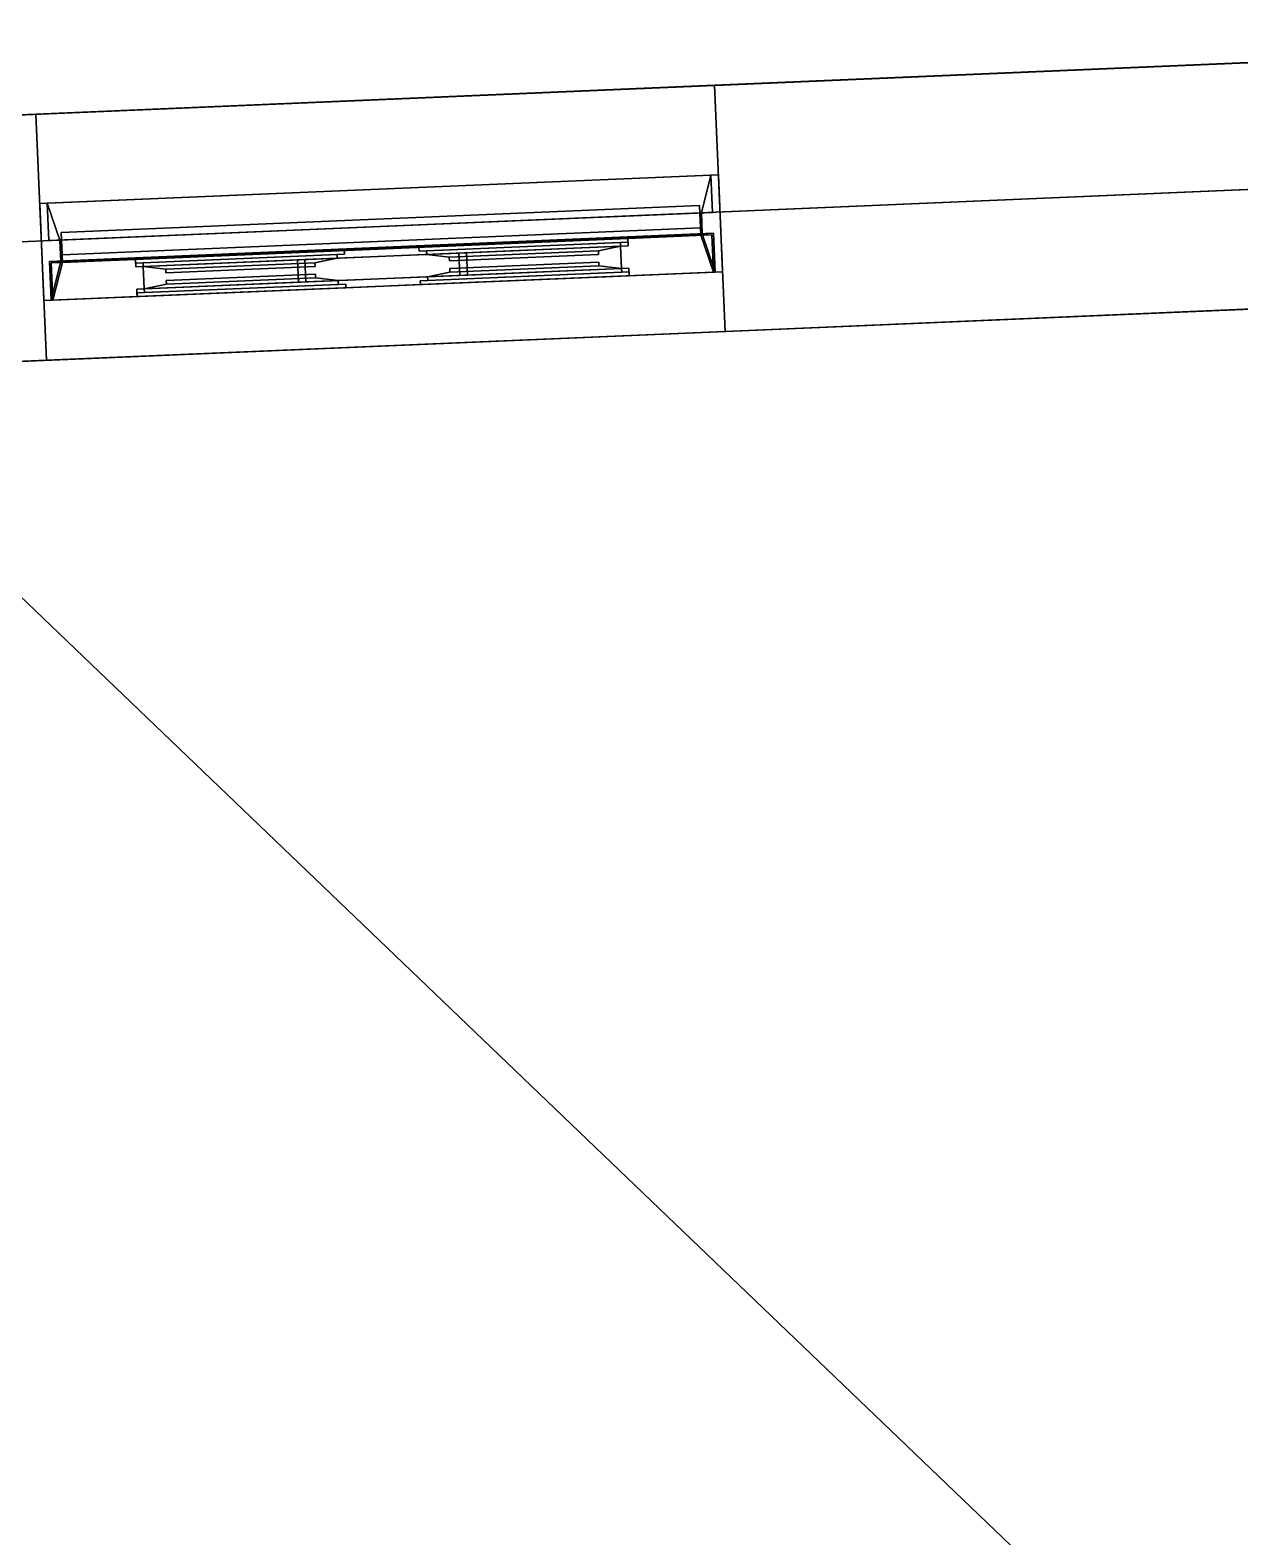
# Model space of a CAD drawing. Extents: x -0.3 to 25, y 0 to 31.3.
# Drawn here: x 0.658 to 2.278, y 13.534 to 15.552 of the extents above; entities that cross this region are included whole.
import ezdxf

# ---------------------------------------------------------------- set-up
doc = ezdxf.new("R2010")
doc.units = 0

# ---------------------------------------------------------------- blocks, each defined once
blk = doc.blocks.new('door_panelled')
mesh = blk.add_polyface()
corners = [(0.125, 0.2, 0.225), (0.125, 0.2, 0.62), (0.012, 0.2, 0.075), (0.125, 0.2, 1.895), (0.125, 0.2, 0.82), (0.125, 0.21, 0.82), (0.125, 0.21, 1.895), (0.012, 0.2, 2.068), (0.125, 0.205, 0.225), (0.125, 0.205, 0.62), (0.135, 0.21, 1.185), (0.135, 0.21, 1.53), (0.135, 0.205, 0.235), (0.135, 0.205, 0.61), (0.135, 0.21, 1.175), (0.135, 0.21, 1.54), (0.135, 0.21, 0.83), (0.135, 0.24, 1.53), (0.135, 0.24, 1.185), (0.125, 0.24, 0.82), (0.125, 0.24, 1.895), (0.135, 0.21, 1.885), (0.125, 0.25, 0.82), (0.125, 0.25, 1.895), (0.135, 0.24, 1.175), (0.012, 0.25, 2.068), (0.012, 0.25, 0.027), (0.125, 0.25, 0.62), (0.125, 0.25, 0.225), (0.125, 0.245, 0.62), (0.125, 0.245, 0.225), (0.135, 0.245, 0.61), (0.135, 0.245, 0.235), (0.01, 0.198, 0.025), (0.025, 0.198, 0.025), (0.01, 0.25, 0.025), (0.01, 0.25, 2.07), (0, 0.25), (0, 0.25, 2.08), (0.01, 0.198, 2.07), (0.025, 0.198, 2.055), (0, 0.12), (0, 0.12, 2.08), (0.01, 0.12, 0.025), (0.01, 0.12, 2.07), (0.01, 0.17, 0.025), (0.01, 0.17, 2.07), (0.025, 0.17, 0.025), (0.025, 0.17, 2.055), (0.012, 0.2, 0.027), (0.027, 0.2, 0.027), (0.027, 0.2, 0.075), (0.027, 0.16, 0.045), (0.027, 0.19, 0.075), (0.027, 0.16, 0.027)]
mesh.append_faces([[corners[k] for k in face] for face in [(0, 1, 2), (3, 4, 5, 6), (7, 2, 1, 4), (8, 9, 1, 0), (3, 7, 4), (6, 5, 10, 11), (12, 13, 9, 8), (14, 10, 5), (15, 6, 11), (16, 14, 5), (17, 18, 19, 20), (21, 6, 15), (20, 19, 22, 23), (18, 24, 19), (22, 25, 23), (26, 25, 22, 27), (28, 27, 29, 30), (28, 26, 27), (30, 29, 31, 32), (33, 34, 35), (36, 35, 37, 38), (39, 40, 34, 33), (35, 36, 39, 33), (38, 37, 41, 42), (41, 43, 44, 42), (45, 46, 44, 43), (47, 48, 46, 45), (45, 43, 47), (40, 48, 47, 34), (26, 2, 7, 25), (26, 49, 2), (49, 26, 50), (2, 49, 50, 51), (51, 50, 52, 53), (54, 52, 50)]])
mesh = blk.add_polyface()
corners = [(0.545, 0.215, 0.265), (0.545, 0.22, 0.265), (0.545, 0.22, 0.58), (0.545, 0.215, 0.58), (0.515, 0.21, 0.61), (0.515, 0.21, 0.235), (0.515, 0.205, 0.61), (0.515, 0.205, 0.235), (0.505, 0.205, 0.62), (0.505, 0.205, 0.225), (0.505, 0.2, 0.62), (0.505, 0.2, 0.225), (0.785, 0.21, 0.82), (0.125, 0.21, 0.82), (0.125, 0.2, 0.82), (0.785, 0.2, 0.82), (0.785, 0.2, 1.895), (0.125, 0.2, 1.895), (0.125, 0.21, 1.895), (0.785, 0.21, 1.895), (0.5583, 0.21, 0.83), (0.5583, 0.21, 1.175), (0.5583, 0.24, 1.175), (0.5583, 0.24, 0.83), (0.785, 0.25, 0.82), (0.125, 0.25, 0.82), (0.125, 0.24, 0.82), (0.785, 0.24, 0.82), (0.505, 0.25, 0.62), (0.405, 0.25, 0.62), (0.5583, 0.24, 1.54), (0.5583, 0.21, 1.54), (0.5583, 0.21, 1.885), (0.5583, 0.24, 1.885), (0.785, 0.24, 1.895), (0.125, 0.24, 1.895), (0.125, 0.25, 1.895), (0.785, 0.25, 1.895), (0.505, 0.25, 0.225), (0.505, 0.245, 0.62), (0.505, 0.245, 0.225), (0.898, 0.25, 0.027), (0.012, 0.25, 0.027), (0.405, 0.25, 0.225), (0.012, 0.25, 2.068), (0.898, 0.25, 2.068), (0.515, 0.245, 0.61), (0.515, 0.245, 0.235), (0.515, 0.24, 0.61), (0.515, 0.24, 0.235), (0.545, 0.235, 0.58), (0.545, 0.235, 0.265), (0.545, 0.23, 0.58), (0.545, 0.23, 0.265), (0.885, 0.198, 0.025), (0.025, 0.198, 0.025), (0.025, 0.17, 0.025), (0.885, 0.17, 0.025), (0.9, 0.25, 0.025), (0.01, 0.25, 0.025), (0.91, 0.25), (0, 0.25), (0.01, 0.198, 2.07), (0.01, 0.25, 2.07), (0.9, 0.25, 2.07), (0.9, 0.198, 2.07), (0.885, 0.198, 2.055), (0.025, 0.198, 2.055), (0, 0.25, 2.08), (0.91, 0.25, 2.08), (0, 0.12, 2.08), (0.91, 0.12, 2.08), (0.01, 0.12, 2.07), (0.9, 0.12, 2.07), (0.01, 0.17, 2.07), (0.9, 0.17, 2.07), (0.91, 0.12), (0, 0.12), (0.9, 0.12, 0.025), (0.01, 0.12, 0.025), (0.885, 0.17, 2.055), (0.025, 0.17, 2.055), (0.898, 0.2, 2.068), (0.012, 0.2, 2.068), (0.883, 0.2, 0.027), (0.027, 0.2, 0.027), (0.027, 0.16, 0.027), (0.883, 0.16, 0.027)]
mesh.append_faces([[corners[k] for k in face] for face in [(0, 1, 2, 3), (0, 3, 4, 5), (5, 4, 6, 7), (8, 9, 7, 6), (9, 8, 10, 11), (12, 13, 14, 15), (16, 17, 18, 19), (20, 21, 22, 23), (24, 25, 26, 27), (28, 29, 25, 24), (30, 31, 32, 33), (34, 35, 36, 37), (38, 28, 39, 40), (38, 41, 42, 43), (44, 45, 37, 36), (46, 47, 40, 39), (47, 46, 48, 49), (49, 48, 50, 51), (50, 52, 53, 51), (54, 55, 56, 57), (55, 54, 58, 59), (58, 60, 61, 59), (62, 63, 64, 65), (65, 66, 67, 62), (63, 68, 69, 64), (70, 71, 69, 68), (71, 70, 72, 73), (73, 72, 74, 75), (76, 77, 61, 60), (77, 76, 78, 79), (80, 75, 74, 81), (80, 81, 67, 66), (82, 45, 44, 83), (42, 41, 84, 85), (86, 85, 84, 87)]])
mesh = blk.add_polyface()
corners = [(0.505, 0.2, 0.225), (0.505, 0.2, 0.62), (0.405, 0.2, 0.62), (0.405, 0.2, 0.225), (0.027, 0.2, 0.075), (0.883, 0.2, 0.075), (0.785, 0.2, 0.82), (0.125, 0.2, 0.82), (0.405, 0.205, 0.62), (0.405, 0.205, 0.225), (0.027, 0.19, 0.075), (0.883, 0.19, 0.075), (0.395, 0.205, 0.61), (0.395, 0.205, 0.235), (0.027, 0.16, 0.045), (0.883, 0.16, 0.045), (0.125, 0.21, 0.82), (0.785, 0.21, 0.82), (0.5583, 0.21, 0.83), (0.3517, 0.21, 0.83), (0.395, 0.21, 0.61), (0.395, 0.21, 0.235), (0.125, 0.2, 1.895), (0.785, 0.2, 1.895), (0.898, 0.2, 2.068), (0.012, 0.2, 2.068), (0.027, 0.16, 0.027), (0.883, 0.16, 0.027), (0.5583, 0.24, 0.83), (0.3517, 0.24, 0.83), (0.365, 0.215, 0.58), (0.365, 0.215, 0.265), (0.785, 0.24, 0.82), (0.125, 0.24, 0.82), (0.785, 0.21, 1.895), (0.125, 0.21, 1.895), (0.3517, 0.21, 1.885), (0.5583, 0.21, 1.885), (0.365, 0.22, 0.58), (0.365, 0.22, 0.265), (0.5583, 0.24, 1.175), (0.5583, 0.21, 1.175), (0.3517, 0.21, 1.175), (0.3517, 0.24, 1.175), (0.5583, 0.24, 1.885), (0.3517, 0.24, 1.885), (0.5583, 0.21, 1.185), (0.3517, 0.21, 1.185), (0.3517, 0.24, 1.185), (0.5583, 0.24, 1.185), (0.3517, 0.21, 1.54), (0.3517, 0.24, 1.54), (0.125, 0.24, 1.895), (0.785, 0.24, 1.895), (0.405, 0.25, 0.225), (0.405, 0.25, 0.62), (0.505, 0.25, 0.62), (0.505, 0.25, 0.225), (0.3517, 0.21, 1.53), (0.3517, 0.24, 1.53), (0.5583, 0.21, 1.54), (0.5583, 0.21, 1.53), (0.5583, 0.24, 1.54), (0.5583, 0.24, 1.53), (0.405, 0.245, 0.225), (0.405, 0.245, 0.62), (0.395, 0.245, 0.235), (0.395, 0.245, 0.61), (0.395, 0.24, 0.235), (0.395, 0.24, 0.61), (0.365, 0.235, 0.265), (0.365, 0.235, 0.58), (0.365, 0.23, 0.58), (0.365, 0.23, 0.265), (0.01, 0.12, 0.025), (0.9, 0.12, 0.025), (0.885, 0.17, 0.025), (0.025, 0.17, 0.025)]
mesh.append_faces([[corners[k] for k in face] for face in [(0, 1, 2, 3), (4, 5, 0, 3), (6, 7, 2, 1), (3, 2, 8, 9), (10, 11, 5, 4), (12, 13, 9, 8), (14, 15, 11, 10), (16, 17, 18, 19), (13, 12, 20, 21), (22, 23, 24, 25), (15, 14, 26, 27), (19, 18, 28, 29), (21, 20, 30, 31), (32, 33, 29, 28), (34, 35, 36, 37), (30, 38, 39, 31), (40, 41, 42, 43), (44, 37, 36, 45), (46, 47, 42, 41), (48, 49, 40, 43), (50, 51, 45, 36), (52, 53, 44, 45), (46, 49, 48, 47), (54, 55, 56, 57), (58, 47, 48, 59), (60, 50, 58, 61), (60, 62, 51, 50), (63, 61, 58, 59), (64, 65, 55, 54), (51, 62, 63, 59), (65, 64, 66, 67), (68, 69, 67, 66), (70, 71, 69, 68), (72, 71, 70, 73), (74, 75, 76, 77)]])
mesh = blk.add_polyface()
corners = [(0.027, 0.2, 0.075), (0.405, 0.2, 0.225), (0.125, 0.2, 0.225), (0.012, 0.2, 0.075), (0.405, 0.2, 0.62), (0.125, 0.2, 0.82), (0.125, 0.2, 0.62), (0.125, 0.205, 0.62), (0.405, 0.205, 0.62), (0.405, 0.205, 0.225), (0.125, 0.205, 0.225), (0.135, 0.205, 0.61), (0.395, 0.205, 0.61), (0.135, 0.205, 0.235), (0.395, 0.205, 0.235), (0.135, 0.21, 0.61), (0.395, 0.21, 0.61), (0.3417, 0.21, 0.83), (0.135, 0.21, 0.83), (0.125, 0.21, 0.82), (0.135, 0.21, 1.53), (0.135, 0.21, 1.185), (0.135, 0.24, 1.185), (0.135, 0.24, 1.53), (0.135, 0.21, 0.235), (0.3417, 0.24, 0.83), (0.135, 0.24, 0.83), (0.3417, 0.21, 1.185), (0.135, 0.21, 1.175), (0.3417, 0.21, 1.175), (0.3417, 0.24, 1.185), (0.3417, 0.24, 1.53), (0.3417, 0.21, 1.53), (0.3417, 0.21, 1.54), (0.135, 0.21, 1.54), (0.165, 0.215, 0.265), (0.165, 0.215, 0.58), (0.125, 0.24, 0.82), (0.3417, 0.24, 1.175), (0.135, 0.24, 1.175), (0.135, 0.24, 1.54), (0.125, 0.24, 1.895), (0.3417, 0.24, 1.54), (0.3417, 0.21, 1.885), (0.125, 0.21, 1.895), (0.135, 0.21, 1.885), (0.135, 0.24, 1.885), (0.165, 0.22, 0.58), (0.165, 0.22, 0.265), (0.405, 0.25, 0.62), (0.125, 0.25, 0.62), (0.125, 0.25, 0.82), (0.3417, 0.24, 1.885), (0.125, 0.25, 0.225), (0.405, 0.25, 0.225), (0.012, 0.25, 0.027), (0.135, 0.245, 0.235), (0.135, 0.245, 0.61), (0.135, 0.24, 0.61), (0.135, 0.24, 0.235), (0.165, 0.235, 0.58), (0.165, 0.235, 0.265), (0.165, 0.23, 0.58), (0.165, 0.23, 0.265)]
mesh.append_faces([[corners[k] for k in face] for face in [(0, 1, 2, 3), (4, 5, 6), (4, 6, 7, 8), (9, 10, 2, 1), (8, 7, 11, 12), (13, 10, 9, 14), (12, 11, 15, 16), (17, 18, 19), (20, 21, 22, 23), (24, 15, 11, 13), (18, 17, 25, 26), (27, 21, 28, 29), (27, 30, 22, 21), (31, 32, 20, 23), (33, 34, 20, 32), (35, 36, 15, 24), (37, 26, 25), (38, 29, 28, 39), (26, 39, 28, 18), (38, 39, 22, 30), (40, 23, 41), (31, 23, 40, 42), (43, 44, 45), (34, 40, 46, 45), (33, 42, 40, 34), (47, 36, 35, 48), (49, 50, 51), (26, 37, 39), (41, 46, 40), (52, 43, 45, 46), (52, 46, 41), (53, 54, 55), (56, 57, 58, 59), (59, 58, 60, 61), (60, 62, 63, 61)]])
mesh = blk.add_polyface()
corners = [(0.3517, 0.21, 0.83), (0.3417, 0.21, 0.83), (0.125, 0.21, 0.82), (0.395, 0.21, 0.235), (0.135, 0.21, 0.235), (0.135, 0.205, 0.235), (0.395, 0.205, 0.235), (0.3517, 0.24, 0.83), (0.3517, 0.24, 1.175), (0.3517, 0.21, 1.175), (0.3417, 0.21, 1.175), (0.395, 0.21, 0.61), (0.135, 0.21, 0.61), (0.165, 0.215, 0.58), (0.365, 0.215, 0.58), (0.365, 0.215, 0.265), (0.165, 0.215, 0.265), (0.125, 0.24, 0.82), (0.3417, 0.24, 0.83), (0.3417, 0.24, 1.175), (0.3517, 0.21, 1.185), (0.3417, 0.21, 1.185), (0.3417, 0.21, 1.885), (0.3517, 0.21, 1.885), (0.125, 0.21, 1.895), (0.165, 0.22, 0.58), (0.365, 0.22, 0.58), (0.365, 0.22, 0.265), (0.165, 0.22, 0.265), (0.3417, 0.24, 1.185), (0.3517, 0.24, 1.185), (0.3417, 0.21, 1.53), (0.3517, 0.21, 1.53), (0.3417, 0.24, 1.53), (0.3517, 0.21, 1.54), (0.3417, 0.21, 1.54), (0.3517, 0.24, 1.53), (0.3417, 0.24, 1.54), (0.3517, 0.24, 1.54), (0.3417, 0.24, 1.885), (0.3517, 0.24, 1.885), (0.125, 0.24, 1.895), (0.405, 0.245, 0.62), (0.125, 0.245, 0.62), (0.125, 0.25, 0.62), (0.405, 0.25, 0.62), (0.405, 0.25, 0.225), (0.125, 0.25, 0.225), (0.125, 0.245, 0.225), (0.405, 0.245, 0.225), (0.135, 0.245, 0.61), (0.395, 0.245, 0.61), (0.135, 0.245, 0.235), (0.395, 0.245, 0.235), (0.395, 0.24, 0.61), (0.135, 0.24, 0.61), (0.135, 0.24, 0.235), (0.395, 0.24, 0.235), (0.365, 0.235, 0.58), (0.165, 0.235, 0.58), (0.165, 0.235, 0.265), (0.365, 0.235, 0.265), (0.365, 0.23, 0.58), (0.165, 0.23, 0.58), (0.165, 0.23, 0.265), (0.365, 0.23, 0.265)]
mesh.append_faces([[corners[k] for k in face] for face in [(0, 1, 2), (3, 4, 5, 6), (7, 8, 9, 0), (0, 9, 10, 1), (11, 12, 13, 14), (15, 16, 4, 3), (17, 18, 7), (18, 19, 8, 7), (10, 9, 20, 21), (1, 10, 19, 18), (22, 23, 24), (14, 13, 25, 26), (27, 26, 25, 28), (27, 28, 16, 15), (8, 19, 29, 30), (31, 21, 20, 32), (33, 29, 21, 31), (31, 32, 34, 35), (23, 22, 35, 34), (36, 30, 29, 33), (36, 33, 37, 38), (37, 35, 22, 39), (38, 37, 39, 40), (40, 39, 41), (42, 43, 44, 45), (46, 47, 48, 49), (50, 43, 42, 51), (52, 53, 49, 48), (54, 55, 50, 51), (53, 52, 56, 57), (58, 59, 55, 54), (57, 56, 60, 61), (62, 63, 59, 58), (61, 60, 64, 65), (64, 63, 62, 65)]])
mesh = blk.add_polyface()
corners = [(0.545, 0.215, 0.265), (0.745, 0.215, 0.265), (0.745, 0.22, 0.265), (0.545, 0.22, 0.265), (0.745, 0.22, 0.58), (0.545, 0.22, 0.58), (0.515, 0.21, 0.235), (0.775, 0.21, 0.235), (0.745, 0.215, 0.58), (0.545, 0.215, 0.58), (0.515, 0.205, 0.235), (0.775, 0.205, 0.235), (0.775, 0.21, 0.61), (0.515, 0.21, 0.61), (0.785, 0.205, 0.225), (0.505, 0.205, 0.225), (0.775, 0.205, 0.61), (0.515, 0.205, 0.61), (0.505, 0.2, 0.225), (0.785, 0.2, 0.225), (0.785, 0.205, 0.62), (0.505, 0.205, 0.62), (0.785, 0.2, 0.62), (0.505, 0.2, 0.62), (0.5683, 0.21, 0.83), (0.5583, 0.21, 0.83), (0.785, 0.21, 0.82), (0.5683, 0.21, 1.175), (0.5583, 0.21, 1.175), (0.5683, 0.24, 0.83), (0.5683, 0.24, 1.175), (0.5683, 0.21, 1.185), (0.5583, 0.21, 1.185), (0.5583, 0.24, 0.83), (0.5583, 0.24, 1.175), (0.785, 0.24, 0.82), (0.5683, 0.21, 1.885), (0.785, 0.21, 1.895), (0.5583, 0.21, 1.885), (0.5583, 0.21, 1.53), (0.5683, 0.21, 1.53), (0.5583, 0.24, 1.185), (0.5683, 0.24, 1.185), (0.5583, 0.21, 1.54), (0.5683, 0.21, 1.54), (0.5683, 0.24, 1.53), (0.5583, 0.24, 1.53), (0.5683, 0.24, 1.54), (0.5583, 0.24, 1.54), (0.5583, 0.24, 1.885), (0.5683, 0.24, 1.885), (0.785, 0.24, 1.895), (0.785, 0.245, 0.62), (0.505, 0.245, 0.62), (0.505, 0.25, 0.62), (0.785, 0.25, 0.62), (0.785, 0.25, 0.225), (0.505, 0.25, 0.225), (0.505, 0.245, 0.225), (0.785, 0.245, 0.225), (0.775, 0.245, 0.61), (0.515, 0.245, 0.61), (0.515, 0.245, 0.235), (0.775, 0.245, 0.235), (0.775, 0.24, 0.61), (0.515, 0.24, 0.61), (0.515, 0.24, 0.235), (0.775, 0.24, 0.235)]
mesh.append_faces([[corners[k] for k in face] for face in [(0, 1, 2, 3), (2, 4, 5, 3), (1, 0, 6, 7), (8, 9, 5, 4), (7, 6, 10, 11), (12, 13, 9, 8), (14, 11, 10, 15), (16, 17, 13, 12), (14, 15, 18, 19), (17, 16, 20, 21), (22, 23, 21, 20), (24, 25, 26), (24, 27, 28, 25), (29, 30, 27, 24), (28, 27, 31, 32), (33, 34, 30, 29), (29, 35, 33), (36, 37, 38), (39, 32, 31, 40), (30, 34, 41, 42), (36, 38, 43, 44), (40, 31, 42, 45), (39, 40, 44, 43), (46, 41, 32, 39), (45, 42, 41, 46), (47, 48, 49, 50), (50, 49, 51), (44, 47, 50, 36), (45, 46, 48, 47), (52, 53, 54, 55), (56, 57, 58, 59), (52, 60, 61, 53), (59, 58, 62, 63), (64, 65, 61, 60), (63, 62, 66, 67)]])
mesh = blk.add_polyface()
corners = [(0.745, 0.215, 0.58), (0.745, 0.22, 0.58), (0.745, 0.22, 0.265), (0.745, 0.215, 0.265), (0.775, 0.21, 0.235), (0.775, 0.21, 0.61), (0.775, 0.205, 0.235), (0.775, 0.205, 0.61), (0.883, 0.2, 0.075), (0.898, 0.2, 0.075), (0.785, 0.2, 0.225), (0.505, 0.2, 0.225), (0.505, 0.2, 0.62), (0.785, 0.2, 0.62), (0.785, 0.2, 0.82), (0.5683, 0.21, 0.83), (0.785, 0.21, 0.82), (0.775, 0.21, 0.83), (0.775, 0.24, 1.53), (0.775, 0.24, 1.185), (0.775, 0.21, 1.185), (0.775, 0.21, 1.53), (0.775, 0.21, 1.175), (0.775, 0.21, 1.54), (0.785, 0.21, 1.895), (0.775, 0.24, 0.83), (0.5683, 0.24, 0.83), (0.5683, 0.24, 1.185), (0.5683, 0.21, 1.185), (0.5683, 0.21, 1.53), (0.5683, 0.24, 1.53), (0.5683, 0.21, 1.175), (0.5683, 0.21, 1.54), (0.5683, 0.24, 1.175), (0.775, 0.24, 1.175), (0.785, 0.24, 0.82), (0.5683, 0.21, 1.885), (0.775, 0.21, 1.885), (0.5683, 0.24, 1.54), (0.775, 0.24, 1.54), (0.775, 0.24, 1.885), (0.505, 0.25, 0.62), (0.785, 0.25, 0.82), (0.785, 0.25, 0.62), (0.5683, 0.24, 1.885), (0.785, 0.24, 1.895), (0.505, 0.25, 0.225), (0.785, 0.25, 0.225), (0.898, 0.25, 0.027), (0.775, 0.24, 0.235), (0.775, 0.24, 0.61), (0.775, 0.245, 0.61), (0.775, 0.245, 0.235), (0.745, 0.235, 0.58), (0.545, 0.235, 0.58), (0.515, 0.24, 0.61), (0.515, 0.24, 0.235), (0.545, 0.235, 0.265), (0.745, 0.235, 0.265), (0.745, 0.23, 0.58), (0.545, 0.23, 0.58), (0.545, 0.23, 0.265), (0.745, 0.23, 0.265)]
mesh.append_faces([[corners[k] for k in face] for face in [(0, 1, 2, 3), (4, 5, 0, 3), (6, 7, 5, 4), (8, 9, 10, 11), (12, 13, 14), (15, 16, 17), (18, 19, 20, 21), (22, 16, 20), (23, 21, 24), (17, 16, 22), (25, 26, 15, 17), (27, 28, 20, 19), (29, 30, 18, 21), (20, 28, 31, 22), (23, 32, 29, 21), (31, 33, 34, 22), (17, 22, 34, 25), (26, 25, 35), (36, 37, 24), (27, 19, 34, 33), (38, 39, 18, 30), (38, 32, 23, 39), (39, 23, 37, 40), (41, 42, 43), (36, 44, 40, 37), (40, 44, 45), (46, 47, 48), (49, 50, 51, 52), (53, 54, 55, 50), (49, 56, 57, 58), (58, 53, 50, 49), (59, 60, 54, 53), (61, 60, 59, 62), (58, 57, 61, 62), (59, 53, 58, 62)]])
mesh = blk.add_polyface()
corners = [(0.785, 0.205, 0.225), (0.785, 0.205, 0.62), (0.775, 0.205, 0.61), (0.775, 0.205, 0.235), (0.785, 0.2, 0.225), (0.785, 0.2, 0.62), (0.898, 0.2, 0.075), (0.898, 0.2, 2.068), (0.785, 0.2, 0.82), (0.785, 0.2, 1.895), (0.785, 0.21, 1.895), (0.785, 0.21, 0.82), (0.775, 0.21, 1.53), (0.775, 0.21, 1.185), (0.785, 0.24, 1.895), (0.785, 0.24, 0.82), (0.775, 0.24, 1.185), (0.775, 0.24, 1.53), (0.775, 0.21, 1.54), (0.775, 0.21, 1.885), (0.785, 0.25, 1.895), (0.785, 0.25, 0.82), (0.775, 0.24, 1.175), (0.775, 0.24, 1.54), (0.775, 0.24, 0.83), (0.898, 0.25, 2.068), (0.775, 0.24, 1.885), (0.898, 0.25, 0.027), (0.785, 0.25, 0.62), (0.785, 0.25, 0.225), (0.785, 0.245, 0.225), (0.785, 0.245, 0.62), (0.775, 0.245, 0.235), (0.775, 0.245, 0.61), (0.9, 0.198, 0.025), (0.9, 0.25, 0.025), (0.885, 0.198, 0.025), (0.9, 0.198, 2.07), (0.9, 0.25, 2.07), (0.885, 0.198, 2.055), (0.91, 0.25, 2.08), (0.91, 0.25), (0.91, 0.12, 2.08), (0.91, 0.12), (0.9, 0.12, 2.07), (0.9, 0.12, 0.025), (0.9, 0.17, 2.07), (0.9, 0.17, 0.025), (0.885, 0.17, 0.025), (0.885, 0.17, 2.055), (0.898, 0.2, 0.027), (0.883, 0.2, 0.027), (0.883, 0.2, 0.075), (0.883, 0.19, 0.075), (0.883, 0.16, 0.045), (0.883, 0.16, 0.027)]
mesh.append_faces([[corners[k] for k in face] for face in [(0, 1, 2, 3), (4, 5, 1, 0), (5, 4, 6), (5, 6, 7, 8), (7, 9, 8), (8, 9, 10, 11), (12, 13, 11, 10), (14, 15, 16, 17), (18, 10, 19), (20, 21, 15, 14), (22, 16, 15), (23, 14, 17), (24, 22, 15), (21, 20, 25), (23, 26, 14), (21, 25, 27, 28), (28, 27, 29), (30, 31, 28, 29), (32, 33, 31, 30), (34, 35, 36), (37, 38, 35, 34), (34, 36, 39, 37), (38, 40, 41, 35), (42, 43, 41, 40), (42, 44, 45, 43), (45, 44, 46, 47), (47, 48, 45), (47, 46, 49, 48), (39, 36, 48, 49), (6, 27, 25, 7), (50, 27, 6), (27, 50, 51), (52, 51, 50, 6), (53, 54, 51, 52), (55, 51, 54)]])

msp = doc.modelspace()

# ---------------------------------------------------------------- block references
at = {"rotation": 182.437060226024}
msp.add_blockref('door_panelled', (1.5747, 15.4784, 0.02), dxfattribs=at)

# ---------------------------------------------------------------- meshes
at = {"color": 255}
mesh = msp.add_polyface(dxfattribs=at)
corners = [(0, 0.0208, 5.67), (0, 0.0208, 5.89), (0, 10.8858, 5.67), (0, 10.8858, 5.89), (0, 15.1718, 5.67), (0, 15.1718, 5.89), (0, 19.2473, 5.67), (0, 19.2473, 5.89), (0, 23.861, 5.67), (0, 23.861, 5.89), (3.6225, 31, 5.67), (3.6225, 31, 5.89), (3.6225, 31.015, 5.67), (3.6225, 31.018, 5.682), (3.6225, 31.024, 5.691), (3.6225, 31.033, 5.697), (3.6225, 31.045, 5.7), (3.6225, 31.045, 5.715), (3.6225, 31.205, 5.715), (3.6225, 31.205, 5.795), (3.6225, 31.22, 5.795), (3.6225, 31.22, 5.81), (3.6225, 31.23, 5.89), (3.6225, 31.233, 5.811), (3.6225, 31.244, 5.814), (3.6225, 31.256, 5.821), (3.6225, 31.264, 5.83), (3.6225, 31.27, 5.84), (3.6225, 31.279, 5.851), (3.6225, 31.289, 5.857), (3.6225, 31.3, 5.86), (3.6225, 31.3, 5.88), (6.6041, 31, 5.67), (6.6041, 31, 5.89), (6.6041, 31.015, 5.67), (6.6041, 31.018, 5.682), (6.6041, 31.024, 5.691), (6.6041, 31.033, 5.697), (6.6041, 31.045, 5.7), (6.6041, 31.045, 5.715), (6.6041, 31.205, 5.715), (6.6041, 31.205, 5.795), (6.6041, 31.22, 5.795), (6.6041, 31.22, 5.81), (6.6041, 31.23, 5.89), (6.6041, 31.233, 5.811), (6.6041, 31.244, 5.814), (6.6041, 31.256, 5.821), (6.6041, 31.264, 5.83), (6.6041, 31.27, 5.84), (6.6041, 31.279, 5.851), (6.6041, 31.289, 5.857), (6.6041, 31.3, 5.86), (6.6041, 31.3, 5.88), (0, 31, 5.67), (0, 31, 5.89), (-0.015, 0.0208, 5.67), (-0.015, 10.8858, 5.67), (-0.015, 15.1718, 5.67), (-0.015, 19.2473, 5.67), (-0.015, 23.861, 5.67), (-0.015, 31.015, 5.67), (-0.018, 0.0208, 5.682), (-0.018, 10.8858, 5.682), (-0.018, 15.1718, 5.682), (-0.018, 19.2473, 5.682), (-0.018, 23.861, 5.682), (-0.018, 31.018, 5.682), (-0.024, 0.0208, 5.691), (-0.024, 10.8858, 5.691), (-0.024, 15.1718, 5.691), (-0.024, 19.2473, 5.691), (-0.024, 23.861, 5.691), (-0.024, 31.024, 5.691), (-0.033, 0.0208, 5.697), (-0.033, 10.8858, 5.697), (-0.033, 15.1718, 5.697), (-0.033, 19.2473, 5.697), (-0.033, 23.861, 5.697), (-0.033, 31.033, 5.697), (-0.045, 0.0208, 5.7), (-0.045, 0.0208, 5.715), (-0.045, 10.8858, 5.7), (-0.045, 10.8858, 5.715), (-0.045, 15.1718, 5.7), (-0.045, 15.1718, 5.715), (-0.045, 19.2473, 5.7), (-0.045, 19.2473, 5.715), (-0.045, 23.861, 5.7), (-0.045, 23.861, 5.715), (-0.045, 31.045, 5.7), (-0.045, 31.045, 5.715), (-0.205, 0.0208, 5.715), (-0.205, 0.0208, 5.795), (-0.205, 10.8858, 5.715), (-0.205, 10.8858, 5.795), (-0.205, 15.1718, 5.715), (-0.205, 15.1718, 5.795), (-0.205, 19.2473, 5.715), (-0.205, 19.2473, 5.795), (-0.205, 23.861, 5.715), (-0.205, 23.861, 5.795), (-0.205, 31.205, 5.715), (-0.205, 31.205, 5.795), (-0.22, 0.0208, 5.795), (-0.22, 0.0208, 5.81), (-0.22, 10.8858, 5.795), (-0.22, 10.8858, 5.81), (-0.22, 15.1718, 5.795), (-0.22, 15.1718, 5.81), (-0.22, 19.2473, 5.795), (-0.22, 19.2473, 5.81), (-0.22, 23.861, 5.795), (-0.22, 23.861, 5.81), (-0.22, 31.22, 5.795), (-0.22, 31.22, 5.81), (-0.23, 0.0208, 5.89), (-0.23, 10.8858, 5.89), (-0.23, 15.1718, 5.89), (-0.23, 19.2473, 5.89), (-0.23, 23.861, 5.89), (-0.23, 31.23, 5.89), (-0.233, 0.0208, 5.811), (-0.233, 10.8858, 5.811), (-0.233, 15.1718, 5.811), (-0.233, 19.2473, 5.811), (-0.233, 23.861, 5.811), (-0.233, 31.233, 5.811), (-0.244, 0.0208, 5.814), (-0.244, 10.8858, 5.814), (-0.244, 15.1718, 5.814), (-0.244, 19.2473, 5.814), (-0.244, 23.861, 5.814), (-0.244, 31.244, 5.814), (-0.256, 0.0208, 5.821), (-0.256, 10.8858, 5.821), (-0.256, 15.1718, 5.821), (-0.256, 19.2473, 5.821), (-0.256, 23.861, 5.821), (-0.256, 31.256, 5.821), (-0.264, 0.0208, 5.83), (-0.264, 10.8858, 5.83), (-0.264, 15.1718, 5.83), (-0.264, 19.2473, 5.83), (-0.264, 23.861, 5.83), (-0.264, 31.264, 5.83), (-0.27, 0.0208, 5.84), (-0.27, 10.8858, 5.84), (-0.27, 15.1718, 5.84), (-0.27, 19.2473, 5.84), (-0.27, 23.861, 5.84), (-0.27, 31.27, 5.84), (-0.279, 0.0208, 5.851), (-0.279, 10.8858, 5.851), (-0.279, 15.1718, 5.851), (-0.279, 19.2473, 5.851), (-0.279, 23.861, 5.851), (-0.279, 31.279, 5.851), (-0.289, 0.0208, 5.857), (-0.289, 10.8858, 5.857), (-0.289, 15.1718, 5.857), (-0.289, 19.2473, 5.857), (-0.289, 23.861, 5.857), (-0.289, 31.289, 5.857), (-0.3, 0.0208, 5.86), (-0.3, 0.0208, 5.88), (-0.3, 10.8858, 5.86), (-0.3, 10.8858, 5.88), (-0.3, 15.1718, 5.86), (-0.3, 15.1718, 5.88), (-0.3, 19.2473, 5.86), (-0.3, 19.2473, 5.88), (-0.3, 23.861, 5.86), (-0.3, 23.861, 5.88), (-0.3, 31.3, 5.86), (-0.3, 31.3, 5.88), (23.0166, 31, 5.67), (23.0166, 31, 5.89), (23.0166, 31.015, 5.67), (23.0166, 31.018, 5.682), (23.0166, 31.024, 5.691), (23.0166, 31.033, 5.697), (23.0166, 31.045, 5.7), (23.0166, 31.045, 5.715), (23.0166, 31.205, 5.715), (23.0166, 31.205, 5.795), (23.0166, 31.22, 5.795), (23.0166, 31.22, 5.81), (23.0166, 31.23, 5.89), (23.0166, 31.233, 5.811), (23.0166, 31.244, 5.814), (23.0166, 31.256, 5.821), (23.0166, 31.264, 5.83), (23.0166, 31.27, 5.84), (23.0166, 31.279, 5.851), (23.0166, 31.289, 5.857), (23.0166, 31.3, 5.86), (23.0166, 31.3, 5.88)]
mesh.append_faces([[corners[k] for k in face] for face in [(186, 187, 185), (105, 104, 93), (182, 183, 181), (81, 80, 74), (178, 179, 176), (62, 56, 0), (184, 185, 183), (93, 92, 81), (196, 197, 195), (165, 164, 158), (197, 188, 195), (116, 165, 158), (195, 188, 194), (116, 158, 152), (194, 188, 193), (116, 152, 146), (193, 188, 192), (116, 146, 140), (192, 188, 191), (116, 140, 134), (191, 188, 190), (116, 134, 128), (190, 188, 189), (116, 128, 122), (189, 188, 187), (116, 122, 105), (187, 188, 185), (116, 105, 93), (185, 188, 183), (116, 93, 81), (181, 183, 180), (81, 74, 68), (179, 180, 176), (68, 62, 0), (176, 180, 177), (68, 0, 1), (180, 183, 177), (81, 68, 1), (183, 188, 177), (116, 81, 1), (177, 188, 44, 33), (176, 177, 33, 32), (178, 176, 32, 34), (179, 178, 34, 35), (180, 179, 35, 36), (181, 180, 36, 37), (182, 181, 37, 38), (183, 182, 38, 39), (184, 183, 39, 40), (185, 184, 40, 41), (186, 185, 41, 42), (187, 186, 42, 43), (189, 187, 43, 45), (190, 189, 45, 46), (191, 190, 46, 47), (192, 191, 47, 48), (193, 192, 48, 49), (194, 193, 49, 50), (195, 194, 50, 51), (196, 195, 51, 52), (197, 196, 52, 53), (188, 197, 53, 44), (33, 44, 22, 11), (32, 33, 11, 10), (34, 32, 10, 12), (35, 34, 12, 13), (36, 35, 13, 14), (37, 36, 14, 15), (38, 37, 15, 16), (39, 38, 16, 17), (40, 39, 17, 18), (41, 40, 18, 19), (42, 41, 19, 20), (43, 42, 20, 21), (45, 43, 21, 23), (46, 45, 23, 24), (47, 46, 24, 25), (48, 47, 25, 26), (49, 48, 26, 27), (50, 49, 27, 28), (51, 50, 28, 29), (52, 51, 29, 30), (53, 52, 30, 31), (44, 53, 31, 22), (11, 22, 121, 55), (10, 11, 55, 54), (12, 10, 54, 61), (13, 12, 61, 67), (14, 13, 67, 73), (15, 14, 73, 79), (16, 15, 79, 90), (17, 16, 90, 91), (18, 17, 91, 102), (19, 18, 102, 103), (20, 19, 103, 114), (21, 20, 114, 115), (23, 21, 115, 127), (24, 23, 127, 133), (25, 24, 133, 139), (26, 25, 139, 145), (27, 26, 145, 151), (28, 27, 151, 157), (29, 28, 157, 163), (30, 29, 163, 174), (31, 30, 174, 175), (22, 31, 175, 121), (55, 121, 120, 9), (54, 55, 9, 8), (61, 54, 8, 60), (67, 61, 60, 66), (73, 67, 66, 72), (79, 73, 72, 78), (90, 79, 78, 88), (91, 90, 88, 89), (102, 91, 89, 100), (103, 102, 100, 101), (114, 103, 101, 112), (115, 114, 112, 113), (127, 115, 113, 126), (133, 127, 126, 132), (139, 133, 132, 138), (145, 139, 138, 144), (151, 145, 144, 150), (157, 151, 150, 156), (163, 157, 156, 162), (174, 163, 162, 172), (175, 174, 172, 173), (121, 175, 173, 120), (9, 120, 119, 7), (8, 9, 7, 6), (60, 8, 6, 59), (66, 60, 59, 65), (72, 66, 65, 71), (78, 72, 71, 77), (88, 78, 77, 86), (89, 88, 86, 87), (100, 89, 87, 98), (101, 100, 98, 99), (112, 101, 99, 110), (113, 112, 110, 111), (126, 113, 111, 125), (132, 126, 125, 131), (138, 132, 131, 137), (144, 138, 137, 143), (150, 144, 143, 149), (156, 150, 149, 155), (162, 156, 155, 161), (172, 162, 161, 170), (173, 172, 170, 171), (120, 173, 171, 119), (7, 119, 118, 5), (6, 7, 5, 4), (59, 6, 4, 58), (65, 59, 58, 64), (71, 65, 64, 70), (77, 71, 70, 76), (86, 77, 76, 84), (87, 86, 84, 85), (98, 87, 85, 96), (99, 98, 96, 97), (110, 99, 97, 108), (111, 110, 108, 109), (125, 111, 109, 124), (131, 125, 124, 130), (137, 131, 130, 136), (143, 137, 136, 142), (149, 143, 142, 148), (155, 149, 148, 154), (161, 155, 154, 160), (170, 161, 160, 168), (171, 170, 168, 169), (119, 171, 169, 118), (5, 118, 117, 3), (4, 5, 3, 2), (58, 4, 2, 57), (64, 58, 57, 63), (70, 64, 63, 69), (76, 70, 69, 75), (84, 76, 75, 82), (85, 84, 82, 83), (96, 85, 83, 94), (97, 96, 94, 95), (108, 97, 95, 106), (109, 108, 106, 107), (124, 109, 107, 123), (130, 124, 123, 129), (136, 130, 129, 135), (142, 136, 135, 141), (148, 142, 141, 147), (154, 148, 147, 153), (160, 154, 153, 159), (168, 160, 159, 166), (169, 168, 166, 167), (118, 169, 167, 117), (3, 117, 116, 1), (2, 3, 1, 0), (57, 2, 0, 56), (63, 57, 56, 62), (69, 63, 62, 68), (75, 69, 68, 74), (82, 75, 74, 80), (83, 82, 80, 81), (94, 83, 81, 92), (95, 94, 92, 93), (106, 95, 93, 104), (107, 106, 104, 105), (123, 107, 105, 122), (129, 123, 122, 128), (135, 129, 128, 134), (141, 135, 134, 140), (147, 141, 140, 146), (153, 147, 146, 152), (159, 153, 152, 158), (166, 159, 158, 164), (167, 166, 164, 165), (117, 167, 165, 116)]], dxfattribs={"color": 255})
at = {"color": 250}
mesh = msp.add_polyface(dxfattribs=at)
corners = [(0, 0.0208, 5.89), (0, 0.0208, 6), (0, 10.8858, 5.89), (0, 10.8858, 6), (0, 15.1718, 5.89), (0, 15.1718, 6), (0, 19.2473, 5.89), (0, 19.2473, 6), (0, 23.861, 5.89), (0, 23.861, 6), (3.6225, 31, 5.89), (3.6225, 31, 6), (3.6225, 31.23, 5.89), (3.6225, 31.24, 5.92), (6.6041, 31, 5.89), (6.6041, 31, 6), (6.6041, 31.23, 5.89), (6.6041, 31.24, 5.92), (0, 31, 5.89), (0, 31, 6), (-0.23, 0.0208, 5.89), (-0.23, 10.8858, 5.89), (-0.23, 15.1718, 5.89), (-0.23, 19.2473, 5.89), (-0.23, 23.861, 5.89), (-0.23, 31.23, 5.89), (-0.24, 0.0208, 5.92), (-0.24, 10.8858, 5.92), (-0.24, 15.1718, 5.92), (-0.24, 19.2473, 5.92), (-0.24, 23.861, 5.92), (-0.24, 31.24, 5.92), (23.0166, 31, 5.89), (23.0166, 31, 6), (23.0166, 31.23, 5.89), (23.0166, 31.24, 5.92)]
mesh.append_faces([[corners[k] for k in face] for face in [(35, 33, 34), (1, 26, 20), (34, 33, 32), (1, 20, 0), (32, 33, 15, 14), (34, 32, 14, 16), (35, 34, 16, 17), (33, 35, 17, 15), (14, 15, 11, 10), (16, 14, 10, 12), (17, 16, 12, 13), (15, 17, 13, 11), (10, 11, 19, 18), (12, 10, 18, 25), (13, 12, 25, 31), (11, 13, 31, 19), (18, 19, 9, 8), (25, 18, 8, 24), (31, 25, 24, 30), (19, 31, 30, 9), (8, 9, 7, 6), (24, 8, 6, 23), (30, 24, 23, 29), (9, 30, 29, 7), (6, 7, 5, 4), (23, 6, 4, 22), (29, 23, 22, 28), (7, 29, 28, 5), (4, 5, 3, 2), (22, 4, 2, 21), (28, 22, 21, 27), (5, 28, 27, 3), (2, 3, 1, 0), (21, 2, 0, 20), (27, 21, 20, 26), (3, 27, 26, 1)]], dxfattribs={"color": 250})
mesh = msp.add_polyface(dxfattribs=at)
corners = [(0, 0, 6), (3.2006, 27.7994, 7.3257), (3.4353, 0.2748, 7.423), (6.3471, 31, 6), (6.8665, 0.5493, 6), (0, 31, 6)]
mesh.append_faces([[corners[k] for k in face] for face in [(0, 4, 2)]], dxfattribs={"color": 85})
mesh.append_faces([[corners[k] for k in face] for face in [(5, 0, 2, 1), (4, 3, 1, 2), (3, 4, 0, 5), (3, 5, 1)]], dxfattribs={"color": 250})
mesh = msp.add_polyface(dxfattribs=at)
corners = [(0, 10.6221, 6), (3.4565, 27.5435, 7.4317), (3.5782, 14.3977, 7.4823), (6.8495, 31, 6), (7.2203, 11.0094, 6), (0, 31, 6)]
mesh.append_faces([[corners[k] for k in face] for face in [(4, 3, 1, 2), (5, 0, 2, 1), (0, 5, 3, 4), (0, 4, 2), (3, 5, 1)]], dxfattribs={"color": 250})
at = {"color": 51}
mesh = msp.add_polyface(dxfattribs=at)
corners = [(0.33, 15.2553, 2.8), (0.33, 15.2553, 3), (0.33, 19.1698, 2.8), (0.33, 19.1698, 3), (3.6545, 19.2755, 2.8), (3.6545, 19.2755, 3), (3.6924, 15.3984, 2.8), (3.6924, 15.3984, 3)]
mesh.append_faces([[corners[k] for k in face] for face in [(7, 5, 3, 1), (0, 2, 4, 6), (6, 4, 5, 7), (4, 2, 3, 5), (2, 0, 1, 3), (0, 6, 7, 1)]], dxfattribs={"color": 51})
mesh = msp.add_polyface(dxfattribs=at)
corners = [(0.33, 15.2553, 5.8), (0.33, 15.2553, 6), (0.33, 19.1698, 5.8), (0.33, 19.1698, 6), (3.6545, 19.2755, 5.8), (3.6545, 19.2755, 6), (3.6924, 15.3984, 5.8), (3.6924, 15.3984, 6)]
mesh.append_faces([[corners[k] for k in face] for face in [(7, 5, 3, 1), (0, 2, 4, 6), (6, 4, 5, 7), (4, 2, 3, 5), (2, 0, 1, 3), (0, 6, 7, 1)]], dxfattribs={"color": 51})
at = {"color": 119}
mesh = msp.add_polyface(dxfattribs=at)
corners = [(0.33, 15.2553, 3), (0.33, 15.2553, 3.02), (0.33, 19.1698, 3), (0.33, 19.1698, 3.02), (3.6545, 19.2755, 3), (3.6545, 19.2755, 3.02), (3.6924, 15.3984, 3), (3.6924, 15.3984, 3.02)]
mesh.append_faces([[corners[k] for k in face] for face in [(7, 5, 3, 1), (0, 2, 4, 6), (6, 4, 5, 7), (4, 2, 3, 5), (2, 0, 1, 3), (0, 6, 7, 1)]], dxfattribs={"color": 119})
at = {"color": 250}
mesh = msp.add_polyface(dxfattribs=at)
corners = [(0, 10.6221, 6), (0, 15.4113, 6), (2.3787, 13.1318, 6.9853), (7.7633, 13.3908, 6.9729), (10.0471, 15.839, 6), (10.1728, 11.1677, 6)]
mesh.append_faces([[corners[k] for k in face] for face in [(0, 5, 3, 2), (4, 1, 2, 3), (1, 4, 5, 0), (1, 0, 2), (5, 4, 3)]], dxfattribs={"color": 250})
at = {"color": 85}
mesh = msp.add_polyface(dxfattribs=at)
corners = [(1.5747, 15.4784), (1.5747, 15.4784, 3), (1.5888, 15.1487), (1.5888, 15.1487, 3), (2.374, 15.5124), (2.374, 15.5124, 3), (2.388, 15.1827), (2.388, 15.1827, 3)]
mesh.append_faces([[corners[k] for k in face] for face in [(5, 1, 3, 7), (6, 2, 0, 4), (4, 0, 1, 5), (0, 2, 3, 1), (2, 6, 7, 3), (6, 4, 5, 7)]], dxfattribs={"color": 85})
mesh = msp.add_polyface(dxfattribs=at)
corners = [(0.6656, 15.4397), (0.6656, 15.4397, 0.02), (0.6796, 15.11), (0.6796, 15.11, 0.02), (1.5747, 15.4784), (1.5747, 15.4784, 0.02), (1.5888, 15.1487), (1.5888, 15.1487, 0.02)]
mesh.append_faces([[corners[k] for k in face] for face in [(5, 1, 3, 7), (6, 2, 0, 4), (4, 0, 1, 5), (0, 2, 3, 1), (2, 6, 7, 3), (6, 4, 5, 7)]], dxfattribs={"color": 85})
mesh = msp.add_polyface(dxfattribs=at)
corners = [(0.6656, 15.4397, 2.1), (0.6656, 15.4397, 3), (0.6796, 15.11, 2.1), (0.6796, 15.11, 3), (1.5747, 15.4784, 2.1), (1.5747, 15.4784, 3), (1.5888, 15.1487, 2.1), (1.5888, 15.1487, 3)]
mesh.append_faces([[corners[k] for k in face] for face in [(5, 1, 3, 7), (6, 2, 0, 4), (4, 0, 1, 5), (0, 2, 3, 1), (2, 6, 7, 3), (6, 4, 5, 7)]], dxfattribs={"color": 85})
mesh = msp.add_polyface(dxfattribs=at)
corners = [(0.33, 15.0951), (0.33, 15.0951, 3), (0.6656, 15.4397), (0.6656, 15.4397, 3), (0.6796, 15.11), (0.6796, 15.11, 3), (0, 15.4114), (0, 15.4114, 3)]
mesh.append_faces([[corners[k] for k in face] for face in [(3, 7, 1, 5), (4, 0, 6, 2), (2, 6, 7, 3), (6, 0, 1, 7), (0, 4, 5, 1), (4, 2, 3, 5)]], dxfattribs={"color": 85})
at = {"color": 51}
mesh = msp.add_polyface(dxfattribs=at)
corners = [(0.2466, 15.2517, 3), (0.2466, 15.2517, 6), (0.2534, 15.0918, 3), (0.2534, 15.0918, 6), (2.7906, 15.36, 3), (2.7906, 15.36, 6), (2.7974, 15.2001, 3), (2.7974, 15.2001, 6)]
mesh.append_faces([[corners[k] for k in face] for face in [(5, 1, 3, 7), (6, 2, 0, 4), (4, 0, 1, 5), (0, 2, 3, 1), (2, 6, 7, 3), (6, 4, 5, 7)]], dxfattribs={"color": 51})
mesh = msp.add_polyface(dxfattribs=at)
corners = [(0.33, 10.9702, 2.8), (0.33, 10.9702, 3), (0.33, 15.0951, 2.8), (0.33, 15.0951, 3), (4.9267, 15.2907, 2.8), (4.9267, 15.2907, 3), (4.9805, 11.2197, 2.8), (4.9805, 11.2197, 3)]
mesh.append_faces([[corners[k] for k in face] for face in [(3, 1, 7, 5), (4, 6, 0, 2), (2, 0, 1, 3), (0, 6, 7, 1), (6, 4, 5, 7), (4, 2, 3, 5)]], dxfattribs={"color": 51})
at = {"color": 119}
mesh = msp.add_polyface(dxfattribs=at)
corners = [(0.33, 10.9702), (0.33, 10.9702, 0.02), (0.33, 15.0951), (0.33, 15.0951, 0.02), (4.9267, 15.2907), (4.9267, 15.2907, 0.02), (4.9805, 11.2197), (4.9805, 11.2197, 0.02)]
mesh.append_faces([[corners[k] for k in face] for face in [(3, 1, 7, 5), (4, 6, 0, 2), (2, 0, 1, 3), (0, 6, 7, 1), (6, 4, 5, 7), (4, 2, 3, 5)]], dxfattribs={"color": 119})
at = {"color": 51}
mesh = msp.add_polyface(dxfattribs=at)
corners = [(0.33, 10.9702, 5.8), (0.33, 10.9702, 6), (0.33, 15.0951, 5.8), (0.33, 15.0951, 6), (4.9267, 15.2907, 5.8), (4.9267, 15.2907, 6), (4.9805, 11.2197, 5.8), (4.9805, 11.2197, 6)]
mesh.append_faces([[corners[k] for k in face] for face in [(3, 1, 7, 5), (4, 6, 0, 2), (2, 0, 1, 3), (0, 6, 7, 1), (6, 4, 5, 7), (4, 2, 3, 5)]], dxfattribs={"color": 51})
at = {"color": 119}
mesh = msp.add_polyface(dxfattribs=at)
corners = [(0.33, 10.9702, 3), (0.33, 10.9702, 3.02), (0.33, 15.0951, 3), (0.33, 15.0951, 3.02), (4.9267, 15.2907, 3), (4.9267, 15.2907, 3.02), (4.9805, 11.2197, 3), (4.9805, 11.2197, 3.02)]
mesh.append_faces([[corners[k] for k in face] for face in [(3, 1, 7, 5), (4, 6, 0, 2), (2, 0, 1, 3), (0, 6, 7, 1), (6, 4, 5, 7), (4, 2, 3, 5)]], dxfattribs={"color": 119})

doc.saveas('drawing.dxf')
